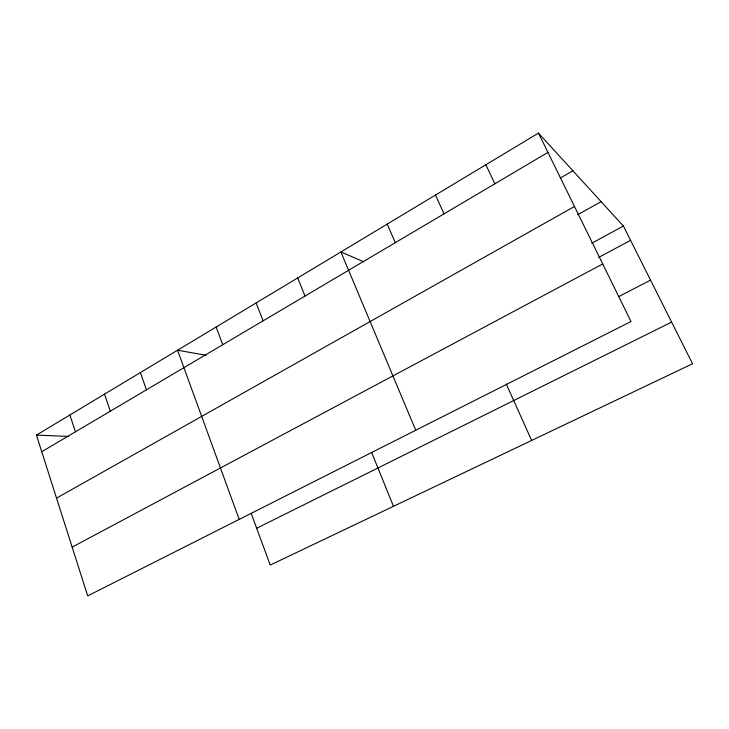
<?xml version="1.0" encoding="UTF-8"?>
<svg xmlns="http://www.w3.org/2000/svg" width="729" height="729" viewBox="0 0 729 729"><rect width="100%" height="100%" fill="white"/><g stroke="black" fill="none" stroke-linecap="round" stroke-linejoin="round"><path stroke-width="1.09" d="M538.458 133.106L631.004 321.535L87.708 595.894L36.45 435.104L538.458 133.106L623.386 226.026L692.55 363.753L270.222 565.066L251.186 513.344M41.753 451.734L547.935 152.407M560.291 178.049L572.885 170.777M56.543 498.126L574.488 206.462M577.587 214.782L601.097 201.641M591.738 243.258L623.386 226.026M598.7 257.437L630.567 240.324M72.162 547.124L602.71 263.934M618.875 296.521L650.56 280.136M256.663 528.233L671.628 322.09M36.45 435.104L68.244 436.398M206.116 355.269L177.557 350.221L239.194 519.385M363.817 261.793L340.89 251.961L415.74 430.238M485.869 164.745L494.845 183.799M435.495 195.053L444.025 213.852M506.272 384.037L531.632 440.462M387.217 224.095L395.309 242.657M371.571 452.308L393.487 506.309M297.687 277.949L305.023 296.047M256.125 302.954L263.114 320.833M216.112 327.02L222.773 344.689M140.378 372.583L146.456 389.815M104.52 394.152L110.316 411.183M69.893 414.983L75.442 431.814"/></g></svg>
